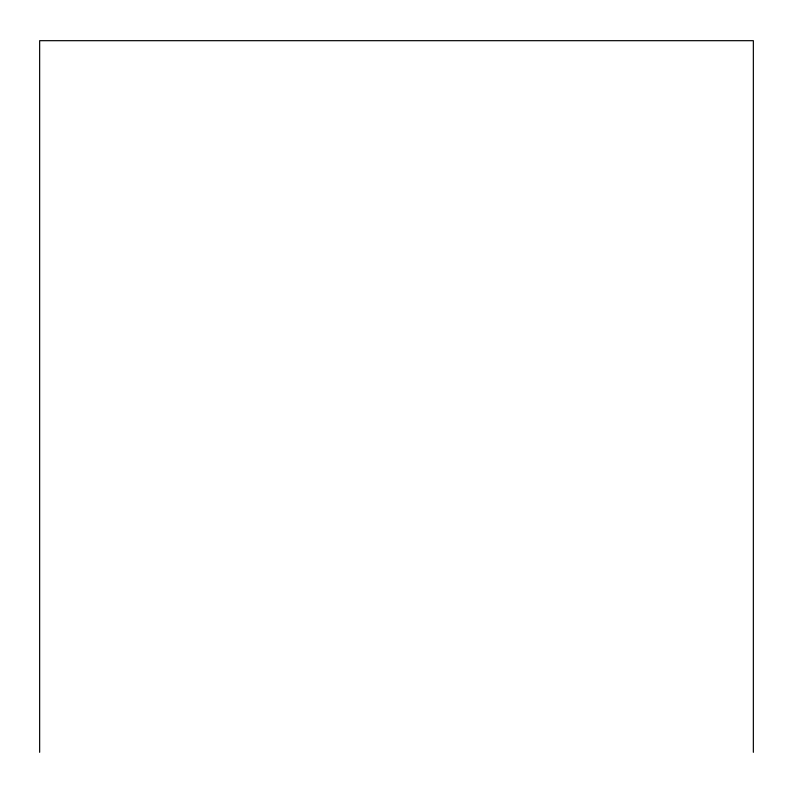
<?xml version="1.0" encoding="UTF-8"?>
<svg xmlns="http://www.w3.org/2000/svg" width="793" height="793" viewBox="0 0 793 793"><rect width="100%" height="100%" fill="white"/><g stroke="black" fill="none" stroke-linecap="round" stroke-linejoin="round"><path stroke-width="1.19" d="M753.35 752.319L753.35 40.681L39.65 40.681L39.65 752.319"/></g></svg>
